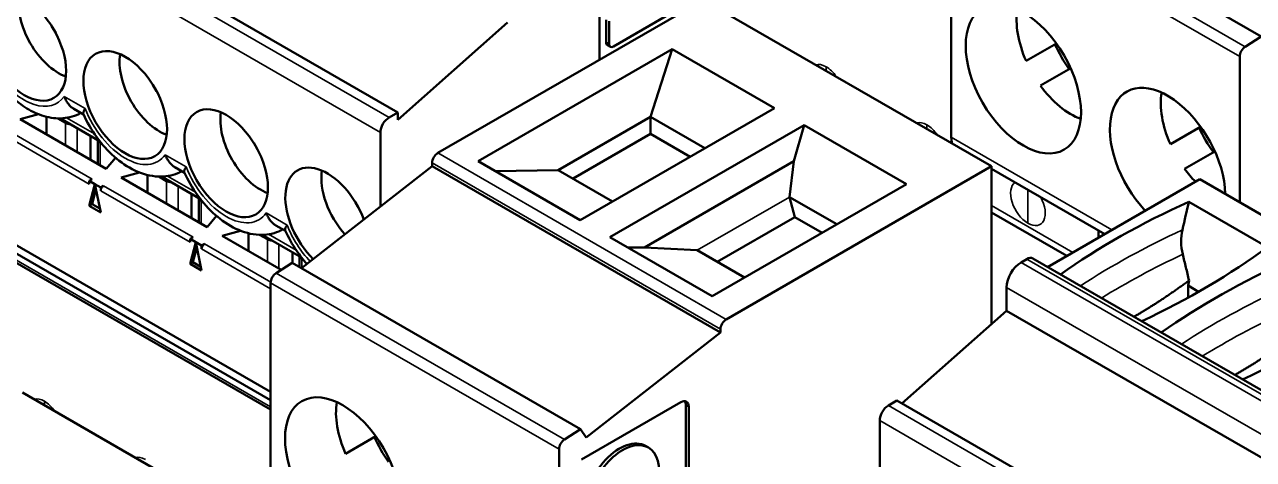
# Model space of a CAD drawing. Header units: millimetres. Extents: x 3100 to 5091, y 868 to 1900.
# Drawn here: x 4130.72 to 4160.85, y 1741.51 to 1752.18 of the extents above; entities that cross this region are included whole.
import ezdxf

# ---------------------------------------------------------------- set-up
doc = ezdxf.new("R2010")
doc.units = ezdxf.units.MM
doc.header["$LTSCALE"] = 1.8
doc.layers.add('외형선(ISO)', color=7, linetype='Continuous', lineweight=50)
doc.layers.add('좁은 외형선(ISO)', color=7, linetype='Continuous', lineweight=35)

msp = doc.modelspace()

# ---------------------------------------------------------------- linework, layer by layer
at = {"layer": '외형선(ISO)'}
for p, q in [((4161.046, 1751.886), (4153.975, 1755.968)), ((4139.874, 1750.023), (4129.833, 1755.82)), ((4153.445, 1749.416), (4153.445, 1755.479)), ((4144.824, 1751.338), (4144.824, 1753.444)), ((4140.858, 1749.032), (4147.363, 1752.788)), ((4154.434, 1748.705), (4147.363, 1752.788)), ((4144.983, 1751.748), (4144.983, 1752.3)), ((4145.165, 1751.643), (4146.603, 1752.473)), ((4131.394, 1752.134), (4131.487, 1751.974)), ((4139.874, 1749.845), (4142.561, 1752.228)), ((4145.054, 1752.26), (4145.054, 1751.707)), ((4145.016, 1751.676), (4145.086, 1751.635)), ((4156.022, 1751.716), (4155.28, 1751.288)), ((4161.046, 1751.886), (4160.651, 1751.638)), ((4146.603, 1751.58), (4141.842, 1748.831)), ((4146.603, 1751.58), (4146.073, 1749.916)), ((4149.111, 1750.132), (4146.603, 1751.58)), ((4160.516, 1747.822), (4160.516, 1751.396)), ((4155.63, 1750.682), (4156.372, 1751.11)), ((4133.869, 1750.705), (4133.962, 1750.545)), ((4131.066, 1749.982), (4130.618, 1749.856)), ((4130.618, 1749.856), (4132.725, 1748.639)), ((4131.265, 1749.482), (4131.265, 1749.918)), ((4131.728, 1749.77), (4131.538, 1749.88)), ((4131.603, 1749.88), (4132.565, 1749.324)), ((4132.171, 1749.974), (4131.935, 1750.11)), ((4139.662, 1749.901), (4139.874, 1750.023)), ((4139.874, 1750.023), (4139.874, 1749.845)), ((4143.81, 1748.609), (4146.073, 1749.916)), ((4149.111, 1750.132), (4144.349, 1747.384)), ((4146.073, 1749.916), (4146.073, 1749.499)), ((4146.073, 1749.916), (4147.404, 1749.147)), ((4149.835, 1749.714), (4145.074, 1746.965)), ((4149.835, 1749.714), (4149.588, 1748.826)), ((4152.343, 1748.266), (4149.835, 1749.714)), ((4158.816, 1749.246), (4159.557, 1749.675)), ((4132.343, 1748.86), (4132.343, 1749.452)), ((4132.518, 1749.351), (4132.518, 1748.759)), ((4132.622, 1749.254), (4132.577, 1749.28)), ((4136.344, 1749.276), (4136.436, 1749.116)), ((4139.45, 1747.716), (4139.45, 1749.533)), ((4144.171, 1748.401), (4146.073, 1749.499)), ((4146.073, 1749.499), (4147.043, 1748.939)), ((4159.907, 1749.069), (4159.166, 1748.64)), ((4132.725, 1748.639), (4132.956, 1748.913)), ((4134.645, 1748.545), (4134.41, 1748.681)), ((4137.513, 1746.203), (4140.717, 1748.705)), ((4140.717, 1748.787), (4140.717, 1748.705)), ((4147.788, 1744.623), (4140.717, 1748.705)), ((4141.842, 1748.831), (4144.349, 1747.384)), ((4145.921, 1746.709), (4149.588, 1748.826)), ((4147.929, 1744.949), (4154.434, 1748.705)), ((4149.588, 1748.826), (4149.477, 1747.95)), ((4154.434, 1748.705), (4154.434, 1744.836)), ((4132.308, 1748.349), (4132.379, 1748.39)), ((4132.308, 1748.349), (4132.449, 1748.268)), ((4132.308, 1748.268), (4132.308, 1748.349)), ((4133.093, 1748.427), (4133.541, 1748.553)), ((4133.093, 1748.427), (4135.2, 1747.21)), ((4133.74, 1748.053), (4133.74, 1748.489)), ((4134.013, 1748.451), (4134.203, 1748.341)), ((4134.078, 1748.451), (4135.04, 1747.895)), ((4143.81, 1748.609), (4142.266, 1748.587)), ((4143.81, 1748.609), (4145.141, 1747.841)), ((4157.207, 1747.04), (4154.434, 1748.641)), ((4155.808, 1746.232), (4159.539, 1748.386)), ((4159.539, 1748.386), (4169.58, 1742.589)), ((4132.449, 1748.268), (4132.307, 1747.737)), ((4132.378, 1747.778), (4132.475, 1748.141)), ((4132.449, 1748.268), (4132.591, 1748.186)), ((4132.591, 1747.573), (4132.449, 1748.268)), ((4132.591, 1748.186), (4132.662, 1748.227)), ((4132.591, 1748.186), (4132.591, 1748.104)), ((4152.343, 1748.266), (4147.582, 1745.517)), ((4132.307, 1747.737), (4132.378, 1747.778)), ((4132.573, 1747.666), (4132.378, 1747.778)), ((4134.818, 1747.431), (4134.818, 1748.023)), ((4134.993, 1747.923), (4134.993, 1747.33)), ((4135.097, 1747.825), (4135.052, 1747.851)), ((4138.819, 1747.847), (4138.911, 1747.687)), ((4149.477, 1747.95), (4150.636, 1747.281)), ((4149.477, 1747.95), (4149.608, 1747.458)), ((4159.272, 1747.835), (4161.2, 1746.721)), ((4132.307, 1747.737), (4132.591, 1747.573)), ((4135.2, 1747.21), (4135.431, 1747.485)), ((4149.608, 1747.458), (4147.706, 1746.36)), ((4149.608, 1747.458), (4150.276, 1747.073)), ((4154.434, 1747.571), (4156.281, 1746.505)), ((4136.757, 1742.964), (4129.303, 1747.268)), ((4136.757, 1743.168), (4129.48, 1747.37)), ((4137.12, 1747.117), (4136.885, 1747.252)), ((4129.344, 1747.013), (4136.757, 1742.733)), ((4134.783, 1746.921), (4134.854, 1746.961)), ((4134.783, 1746.921), (4134.924, 1746.839)), ((4134.783, 1746.839), (4134.783, 1746.921)), ((4135.568, 1746.998), (4136.016, 1747.124)), ((4135.568, 1746.998), (4137.015, 1746.163)), ((4136.215, 1746.625), (4136.215, 1747.06)), ((4136.488, 1747.022), (4136.678, 1746.912)), ((4136.553, 1747.022), (4137.515, 1746.466)), ((4147.582, 1745.517), (4145.074, 1746.965)), ((4157.057, 1746.953), (4157.057, 1747.127)), ((4134.924, 1746.839), (4134.782, 1746.309)), ((4134.853, 1746.349), (4134.95, 1746.712)), ((4135.066, 1746.144), (4134.924, 1746.839)), ((4134.924, 1746.839), (4135.066, 1746.757)), ((4135.066, 1746.757), (4135.136, 1746.798)), ((4135.066, 1746.757), (4135.066, 1746.676)), ((4137.293, 1746.33), (4137.293, 1746.595)), ((4145.921, 1746.709), (4145.519, 1746.708)), ((4147.214, 1746.644), (4145.921, 1746.709)), ((4147.214, 1746.644), (4148.374, 1745.975)), ((4134.782, 1746.309), (4134.853, 1746.349)), ((4134.782, 1746.309), (4135.066, 1746.144)), ((4135.047, 1746.237), (4134.853, 1746.349)), ((4137.287, 1746.333), (4136.892, 1746.085)), ((4144.358, 1742.251), (4137.287, 1746.333)), ((4137.468, 1746.494), (4137.468, 1746.229)), ((4137.572, 1746.396), (4137.526, 1746.422)), ((4155.155, 1746.345), (4155.296, 1746.427)), ((4155.446, 1746.441), (4165.487, 1740.644)), ((4136.757, 1739.781), (4136.757, 1745.844)), ((4154.801, 1745.161), (4154.801, 1745.733)), ((4159.249, 1745.777), (4159.274, 1745.903)), ((4159.249, 1745.48), (4159.249, 1745.777)), ((4159.51, 1745.627), (4159.249, 1745.777)), ((4152.236, 1742.886), (4154.801, 1745.161)), ((4164.842, 1739.364), (4154.801, 1745.161)), ((4144.497, 1742.053), (4147.788, 1744.623)), ((4147.788, 1744.704), (4147.788, 1744.623)), ((4137.747, 1739.071), (4130.676, 1743.153)), ((4151.902, 1742.834), (4152.114, 1742.956)), ((4162.155, 1737.159), (4152.114, 1742.956)), ((4144.38, 1741.512), (4146.811, 1742.915)), ((4146.939, 1742.842), (4146.939, 1740.035)), ((4147.01, 1742.801), (4147.01, 1739.994)), ((4151.69, 1737.731), (4151.69, 1742.467)), ((4139.334, 1742.081), (4138.592, 1741.653)), ((4144.358, 1742.251), (4143.963, 1742.003)), ((4144.358, 1742.251), (4144.497, 1742.053)), ((4143.828, 1738.187), (4143.828, 1741.762)), ((4145.948, 1741.844), (4146.019, 1741.803))]:
    msp.add_line(p, q, dxfattribs=at)
for centre, major_axis in [((4130.717, 1751.636), (-0.725, 1.256)), ((4155.212, 1750.844), (1, -1.732)), ((4133.192, 1750.207), (-0.725, 1.256)), ((4135.667, 1748.778), (-0.725, 1.256)), ((4138.525, 1741.21), (1, -1.732))]:
    msp.add_ellipse(centre, major_axis=major_axis, ratio=0.57735, dxfattribs=at)
for centre, major_axis, ratio, start_param, end_param in [((4131.565, 1752.126), (-0.7, 1.212), 0.57735, 0.613952, 2.52764), ((4156.384, 1751.521), (-0.946, 1.638), 0.57735, 0.609026, 1.384684), ((4145.095, 1751.812), (-0.079, -0.137), 0.57735, 5.497787, 6.283185), ((4145.165, 1751.772), (-0.079, -0.137), 0.57735, 5.497787, 7.068583), ((4157.092, 1751.929), (-0.946, 1.638), 0.57735, 1.384684, 1.756909), ((4134.04, 1750.697), (-0.7, 1.212), 0.57735, 0.613952, 2.52764), ((4160.657, 1751.478), (-0.1, -0.173), 0.57735, 3.970624, 5.497787), ((4144.973, 1751.425), (-0.105, -0.183), 0.57735, 5.497787, 5.596602), ((4158.748, 1748.803), (-1, 1.732), 0.57735, 3.95119, 8.241943), ((4156.384, 1751.521), (-0.946, 1.638), 0.57735, 1.756909, 2.532567), ((4159.92, 1749.48), (0.946, -1.638), 0.57735, 3.750619, 4.526277), ((4136.515, 1749.268), (-0.7, 1.212), 0.57735, 0.613952, 2.52764), ((4139.662, 1749.656), (-0.15, -0.26), 0.57735, 3.926991, 5.497787), ((4131.87, 1749.852), (0.2, 0), 0.57735, 3.926991, 4.616874), ((4160.627, 1749.888), (0.946, -1.638), 0.57735, 4.526277, 4.898501), ((4132.718, 1749.362), (-0.2, 0), 0.57735, 0.095515, 0.785398), ((4153.869, 1749.661), (-0.3, -0.52), 0.57735, 5.497787, 5.849572), ((4140.858, 1748.869), (-0.1, -0.173), 0.57735, 3.926991, 5.497787), ((4138.142, 1747.349), (-0.725, 1.256), 0.57735, 4.426794, 8.301264), ((4138.99, 1747.839), (-0.7, 1.212), 0.57735, 0.613952, 1.928356), ((4159.92, 1749.48), (0.946, -1.638), 0.57735, 4.898501, 5.123912), ((4132.662, 1748.145), (-0.05, -0.0866), 0.57735, 3.926991, 5.497787), ((4134.344, 1748.423), (0.2, 0), 0.57735, 3.926991, 4.616874), ((4135.193, 1747.933), (-0.2, 0), 0.57735, 0.095515, 0.785398), ((4171.602, 1738.743), (-20, 0), 0.57735, 5.376697, 5.59774), ((4171.602, 1731.382), (-13.016, -69.532), 0.218386, 4.514556, 4.524759), ((4159.823, 1746.731), (-0.213, 0.99), 0.718086, 0.992119, 1.603505), ((4136.819, 1746.994), (0.2, 0), 0.57735, 3.926991, 4.616874), ((4135.136, 1746.716), (-0.05, -0.0866), 0.57735, 3.926991, 5.497787), ((4145.453, 1753.84), (20, 0), 0.57735, 5.397834, 5.618878), ((4137.668, 1746.504), (-0.2, 0), 0.57735, 0.095515, 0.785398), ((4155.155, 1745.937), (-0.25, -0.433), 0.57735, 3.926991, 5.497787), ((4155.296, 1746.182), (0.15, 0.26), 0.57735, 0, 0.785398), ((4174.077, 1737.314), (-20, 0), 0.57735, 5.376697, 5.59774), ((4136.898, 1745.926), (-0.1, -0.173), 0.57735, 3.970624, 5.497787), ((4147.928, 1752.412), (20, 0), 0.57735, 5.397834, 5.618878), ((4147.929, 1744.786), (-0.1, -0.173), 0.57735, 3.926991, 5.497787), ((4146.811, 1742.686), (0.141, 0.243), 0.57735, 5.497787, 7.068583), ((4146.74, 1742.727), (0.141, 0.243), 0.57735, 5.497787, 6.028868), ((4139.697, 1741.887), (-0.946, 1.638), 0.57735, 0.609026, 1.384684), ((4151.902, 1742.589), (-0.15, -0.26), 0.57735, 3.926991, 5.497787), ((4140.404, 1742.295), (-0.946, 1.638), 0.57735, 1.384684, 1.756909), ((4143.969, 1741.843), (-0.1, -0.173), 0.57735, 3.970624, 5.497787), ((4145.314, 1740.746), (0.634, 1.098), 0.57735, 0, 2.356194), ((4145.385, 1740.705), (0.634, 1.098), 0.57735, 5.497787, 8.63938)]:
    msp.add_ellipse(centre, major_axis=major_axis, ratio=ratio, start_param=start_param, end_param=end_param, dxfattribs=at)
for points, knots in [([(4130.061, 1750.791), (4130.163, 1750.656), (4130.275, 1750.531), (4130.516, 1750.307), (4130.643, 1750.208), (4130.913, 1750.043), (4131.055, 1749.978), (4131.351, 1749.892), (4131.507, 1749.871), (4131.815, 1749.894), (4131.967, 1749.937), (4132.104, 1750.012), (4132.104, 1750.012), (4132.105, 1750.012)], [2.570912, 2.570912, 2.570912, 2.570912, 2.842128, 2.842128, 3.113344, 3.113344, 3.384559, 3.384559, 3.655775, 3.655775, 3.915873, 3.915873, 3.916819, 3.916819, 3.916819, 3.916819]), ([(4131.935, 1750.11), (4131.931, 1750.113), (4131.927, 1750.115), (4131.922, 1750.118), (4131.91, 1750.126), (4131.898, 1750.134), (4131.886, 1750.143), (4131.875, 1750.153), (4131.863, 1750.163), (4131.852, 1750.173), (4131.841, 1750.184), (4131.831, 1750.195), (4131.821, 1750.206), (4131.81, 1750.218), (4131.801, 1750.23), (4131.791, 1750.243), (4131.782, 1750.256), (4131.772, 1750.269), (4131.764, 1750.283), (4131.755, 1750.297), (4131.747, 1750.311), (4131.739, 1750.325), (4131.731, 1750.34), (4131.724, 1750.355), (4131.717, 1750.37), (4131.71, 1750.385), (4131.703, 1750.401), (4131.697, 1750.417)], [0.5832526, 0.5832526, 0.5832526, 0.5832526, 0.6016391, 0.6016391, 0.6016391, 0.6542184, 0.6542184, 0.6542184, 0.7068174, 0.7068174, 0.7068174, 0.759171, 0.759171, 0.759171, 0.8114111, 0.8114111, 0.8114111, 0.8636676, 0.8636676, 0.8636676, 0.9158958, 0.9158958, 0.9158958, 0.9682186, 0.9682186, 0.9682186, 1.0204727, 1.0204727, 1.0204727, 1.0204727]), ([(4132.166, 1749.985), (4132.165, 1749.988), (4132.164, 1749.991), (4132.163, 1749.994), (4132.162, 1749.999), (4132.162, 1750.004), (4132.162, 1750.009), (4132.162, 1750.015), (4132.163, 1750.021), (4132.165, 1750.027), (4132.166, 1750.034), (4132.169, 1750.041), (4132.171, 1750.048), (4132.174, 1750.055), (4132.178, 1750.062), (4132.182, 1750.07), (4132.186, 1750.078), (4132.19, 1750.086), (4132.195, 1750.094), (4132.2, 1750.102), (4132.206, 1750.111), (4132.212, 1750.119)], [0.6696626, 0.6696626, 0.6696626, 0.6696626, 0.7057633, 0.7057633, 0.7057633, 0.7581259, 0.7581259, 0.7581259, 0.8103638, 0.8103638, 0.8103638, 0.8626229, 0.8626229, 0.8626229, 0.9148484, 0.9148484, 0.9148484, 0.9671682, 0.9671682, 0.9671682, 1.0194216, 1.0194216, 1.0194216, 1.0194216]), ([(4132.166, 1749.985), (4132.256, 1749.786), (4132.367, 1749.594), (4132.623, 1749.241), (4132.767, 1749.08), (4133.081, 1748.802), (4133.251, 1748.686), (4133.612, 1748.514), (4133.805, 1748.459), (4134.166, 1748.445), (4134.331, 1748.472), (4134.516, 1748.55), (4134.548, 1748.566), (4134.58, 1748.583)], [2.185909, 2.185909, 2.185909, 2.185909, 2.534125, 2.534125, 2.882342, 2.882342, 3.230558, 3.230558, 3.578774, 3.578774, 3.856739, 3.856739, 3.916819, 3.916819, 3.916819, 3.916819]), ([(4134.41, 1748.681), (4134.406, 1748.684), (4134.402, 1748.686), (4134.397, 1748.689), (4134.385, 1748.697), (4134.373, 1748.705), (4134.361, 1748.715), (4134.35, 1748.724), (4134.338, 1748.734), (4134.327, 1748.744), (4134.316, 1748.755), (4134.306, 1748.766), (4134.295, 1748.778), (4134.285, 1748.789), (4134.275, 1748.802), (4134.266, 1748.814), (4134.256, 1748.827), (4134.247, 1748.84), (4134.239, 1748.854), (4134.23, 1748.868), (4134.222, 1748.882), (4134.214, 1748.897), (4134.206, 1748.911), (4134.198, 1748.926), (4134.191, 1748.941), (4134.184, 1748.957), (4134.178, 1748.972), (4134.172, 1748.988)], [0.5832526, 0.5832526, 0.5832526, 0.5832526, 0.6016391, 0.6016391, 0.6016391, 0.6542184, 0.6542184, 0.6542184, 0.7068174, 0.7068174, 0.7068174, 0.759171, 0.759171, 0.759171, 0.8114111, 0.8114111, 0.8114111, 0.8636676, 0.8636676, 0.8636676, 0.9158958, 0.9158958, 0.9158958, 0.9682186, 0.9682186, 0.9682186, 1.0204727, 1.0204727, 1.0204727, 1.0204727]), ([(4134.641, 1748.556), (4134.639, 1748.559), (4134.638, 1748.562), (4134.638, 1748.565), (4134.637, 1748.57), (4134.637, 1748.575), (4134.637, 1748.58), (4134.637, 1748.586), (4134.638, 1748.592), (4134.64, 1748.598), (4134.641, 1748.605), (4134.644, 1748.612), (4134.646, 1748.619), (4134.649, 1748.626), (4134.652, 1748.633), (4134.656, 1748.641), (4134.66, 1748.649), (4134.665, 1748.657), (4134.67, 1748.665), (4134.675, 1748.673), (4134.681, 1748.682), (4134.687, 1748.691)], [0.6696626, 0.6696626, 0.6696626, 0.6696626, 0.7057633, 0.7057633, 0.7057633, 0.7581259, 0.7581259, 0.7581259, 0.8103638, 0.8103638, 0.8103638, 0.8626229, 0.8626229, 0.8626229, 0.9148484, 0.9148484, 0.9148484, 0.9671682, 0.9671682, 0.9671682, 1.0194216, 1.0194216, 1.0194216, 1.0194216]), ([(4134.641, 1748.556), (4134.731, 1748.357), (4134.842, 1748.166), (4135.098, 1747.812), (4135.242, 1747.651), (4135.556, 1747.373), (4135.726, 1747.257), (4136.087, 1747.086), (4136.28, 1747.03), (4136.64, 1747.016), (4136.806, 1747.043), (4136.991, 1747.121), (4137.023, 1747.137), (4137.054, 1747.155)], [2.185909, 2.185909, 2.185909, 2.185909, 2.534125, 2.534125, 2.882342, 2.882342, 3.230558, 3.230558, 3.578774, 3.578774, 3.856739, 3.856739, 3.916819, 3.916819, 3.916819, 3.916819]), ([(4136.885, 1747.252), (4136.881, 1747.255), (4136.876, 1747.257), (4136.872, 1747.26), (4136.86, 1747.268), (4136.848, 1747.276), (4136.836, 1747.286), (4136.825, 1747.295), (4136.813, 1747.305), (4136.802, 1747.315), (4136.791, 1747.326), (4136.781, 1747.337), (4136.77, 1747.349), (4136.76, 1747.36), (4136.75, 1747.373), (4136.741, 1747.385), (4136.731, 1747.398), (4136.722, 1747.412), (4136.714, 1747.425), (4136.705, 1747.439), (4136.697, 1747.453), (4136.689, 1747.468), (4136.681, 1747.482), (4136.673, 1747.497), (4136.666, 1747.512), (4136.659, 1747.528), (4136.653, 1747.543), (4136.647, 1747.559)], [0.5832526, 0.5832526, 0.5832526, 0.5832526, 0.6016391, 0.6016391, 0.6016391, 0.6542184, 0.6542184, 0.6542184, 0.7068174, 0.7068174, 0.7068174, 0.759171, 0.759171, 0.759171, 0.8114111, 0.8114111, 0.8114111, 0.8636676, 0.8636676, 0.8636676, 0.9158958, 0.9158958, 0.9158958, 0.9682186, 0.9682186, 0.9682186, 1.0204727, 1.0204727, 1.0204727, 1.0204727]), ([(4137.116, 1747.127), (4137.114, 1747.13), (4137.113, 1747.133), (4137.113, 1747.136), (4137.112, 1747.141), (4137.111, 1747.146), (4137.112, 1747.152), (4137.112, 1747.157), (4137.113, 1747.163), (4137.115, 1747.17), (4137.116, 1747.176), (4137.118, 1747.183), (4137.121, 1747.19), (4137.124, 1747.197), (4137.127, 1747.204), (4137.131, 1747.212), (4137.135, 1747.22), (4137.14, 1747.228), (4137.145, 1747.236), (4137.15, 1747.244), (4137.156, 1747.253), (4137.162, 1747.262)], [0.6696626, 0.6696626, 0.6696626, 0.6696626, 0.7057633, 0.7057633, 0.7057633, 0.7581259, 0.7581259, 0.7581259, 0.8103638, 0.8103638, 0.8103638, 0.8626229, 0.8626229, 0.8626229, 0.9148484, 0.9148484, 0.9148484, 0.9671682, 0.9671682, 0.9671682, 1.0194216, 1.0194216, 1.0194216, 1.0194216]), ([(4137.116, 1747.127), (4137.193, 1746.956), (4137.286, 1746.79), (4137.471, 1746.519), (4137.556, 1746.41), (4137.648, 1746.308)], [2.185909, 2.185909, 2.185909, 2.185909, 2.4859649, 2.4859649, 2.7076018, 2.7076018, 2.7076018, 2.7076018]), ([(4159.12, 1746.546), (4159.133, 1746.492), (4159.146, 1746.438), (4159.158, 1746.385), (4159.171, 1746.331), (4159.184, 1746.278), (4159.197, 1746.224), (4159.21, 1746.171), (4159.223, 1746.117), (4159.236, 1746.063), (4159.249, 1746.01), (4159.261, 1745.956), (4159.274, 1745.903)], [27.3487746, 27.3487746, 27.3487746, 27.3487746, 27.5141397, 27.5141397, 27.5141397, 27.6795053, 27.6795053, 27.6795053, 27.8448716, 27.8448716, 27.8448716, 28.0102384, 28.0102384, 28.0102384, 28.0102384])]:
    msp.add_open_spline(points, degree=3, knots=knots, dxfattribs=at)
for points in [[(4159.274, 1745.903), (4158.597, 1745.401), (4157.922, 1745.012)], [(4161.749, 1744.474), (4161.072, 1743.972), (4160.397, 1743.583)]]:
    msp.add_rational_spline(points, [1.02770253116, 1.03021040397, 1.03021599738], degree=2, dxfattribs=at)
at = {"layer": '좁은 외형선(ISO)'}
for p, q in [((4139.662, 1749.901), (4129.621, 1755.698)), ((4153.58, 1755.72), (4160.651, 1751.638)), ((4139.45, 1749.533), (4129.409, 1755.33)), ((4160.516, 1751.396), (4153.445, 1755.479)), ((4145.054, 1751.707), (4144.983, 1751.748)), ((4150.375, 1751.049), (4150.375, 1751.146)), ((4132.212, 1750.119), (4131.697, 1750.417)), ((4132.308, 1748.268), (4129.48, 1749.901)), ((4129.55, 1750.023), (4132.379, 1748.39)), ((4131.755, 1749.893), (4132.438, 1749.499)), ((4131.728, 1749.215), (4131.728, 1749.77)), ((4132.011, 1749.052), (4132.011, 1749.644)), ((4152.849, 1749.62), (4152.849, 1749.717)), ((4132.577, 1749.28), (4132.577, 1748.725)), ((4153.445, 1749.416), (4157.383, 1747.142)), ((4134.687, 1748.691), (4134.172, 1748.988)), ((4140.858, 1749.032), (4147.929, 1744.949)), ((4140.717, 1748.787), (4147.788, 1744.704)), ((4134.23, 1748.464), (4134.913, 1748.07)), ((4134.783, 1746.839), (4132.591, 1748.104)), ((4132.662, 1748.227), (4134.854, 1746.961)), ((4134.203, 1747.786), (4134.203, 1748.341)), ((4134.486, 1747.623), (4134.486, 1748.215)), ((4155.324, 1748.127), (4155.324, 1747.308)), ((4135.052, 1747.851), (4135.052, 1747.296)), ((4149.477, 1747.95), (4147.214, 1746.644)), ((4137.162, 1747.262), (4136.647, 1747.559)), ((4154.434, 1747.74), (4156.427, 1746.59)), ((4136.757, 1742.801), (4129.303, 1747.104)), ((4136.678, 1746.357), (4136.678, 1746.912)), ((4136.705, 1747.035), (4137.387, 1746.642)), ((4136.757, 1745.699), (4135.066, 1746.676)), ((4135.136, 1746.798), (4136.758, 1745.862)), ((4136.961, 1746.194), (4136.961, 1746.786)), ((4137.526, 1746.422), (4137.526, 1746.214)), ((4155.155, 1746.345), (4165.195, 1740.548)), ((4155.296, 1746.427), (4165.337, 1740.629)), ((4136.892, 1746.085), (4143.963, 1742.003)), ((4143.828, 1741.762), (4136.757, 1745.844)), ((4164.842, 1739.935), (4154.801, 1745.733)), ((4131.212, 1742.843), (4131.212, 1742.94)), ((4147.01, 1742.801), (4146.939, 1742.842)), ((4161.943, 1737.037), (4151.902, 1742.834)), ((4161.731, 1736.669), (4151.69, 1742.467))]:
    msp.add_line(p, q, dxfattribs=at)
for centre, major_axis, start_param, end_param in [((4150.375, 1750.656), (-0.3, 0.52), 5.497787, 6.136811), ((4150.375, 1750.656), (0.3, -0.52), 1.717171, 2.356194), ((4130.717, 1751.636), (0.8, -1.386), 4.875419, 6.544985), ((4133.192, 1750.207), (0.8, -1.386), 4.45059, 6.544985), ((4152.849, 1749.227), (-0.3, 0.52), 5.497787, 6.136811), ((4152.849, 1749.227), (0.3, -0.52), 1.717171, 2.356194), ((4135.667, 1748.778), (0.8, -1.386), 4.45059, 6.544985), ((4155.324, 1747.798), (-0.3, 0.52), 0.048764, 2.356194), ((4155.324, 1747.798), (0.3, -0.52), 5.497787, 7.805217), ((4138.142, 1747.349), (0.8, -1.386), 4.45059, 5.12393), ((4171.602, 1738.126), (-20, 0), 5.386899, 5.559793), ((4171.602, 1737.657), (-19.819, 0), 5.393683, 5.531385), ((4174.077, 1736.697), (-20, 0), 5.386899, 5.559793), ((4174.077, 1736.229), (-19.819, 0), 5.393683, 5.531385), ((4131.212, 1742.45), (-0.3, 0.52), 5.497787, 6.136811), ((4131.212, 1742.45), (0.3, -0.52), 1.717171, 2.356194), ((4133.687, 1741.021), (-0.3, 0.52), 5.497787, 6.136811)]:
    msp.add_ellipse(centre, major_axis=major_axis, ratio=0.57735, start_param=start_param, end_param=end_param, dxfattribs=at)

doc.saveas('drawing.dxf')
